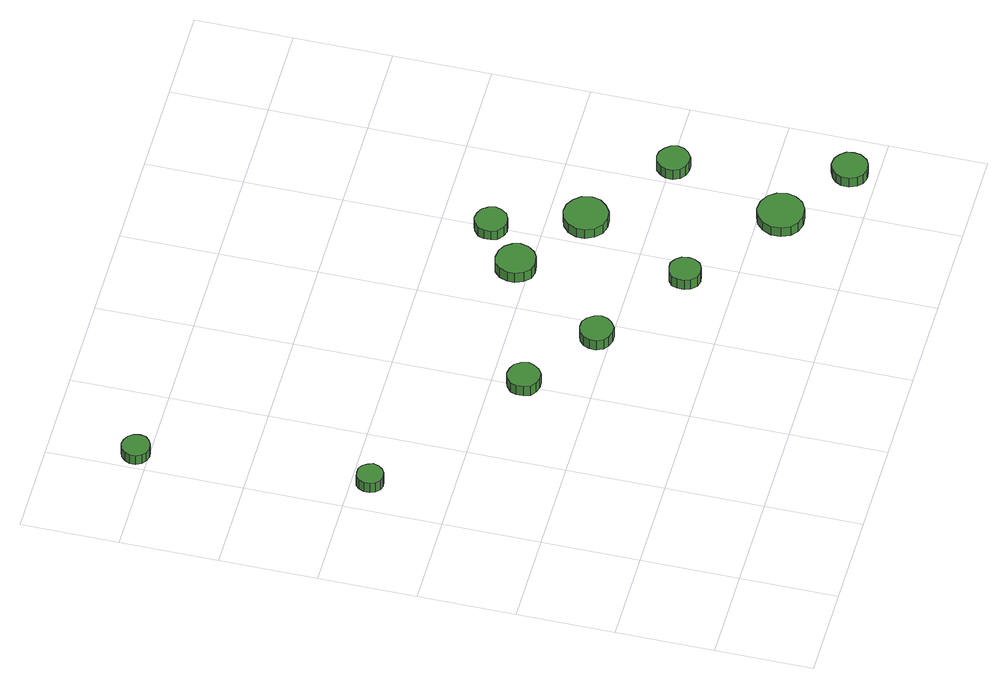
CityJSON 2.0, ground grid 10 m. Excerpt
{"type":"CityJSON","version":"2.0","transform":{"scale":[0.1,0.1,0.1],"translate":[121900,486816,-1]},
"CityObjects":{
"tree1":{"type":"SolitaryVegetationObject","attributes":{"function":"something"},"geometry":[{"type":"MultiSurface","lod":"1","boundaries":[[[0,1,2,3,4,5,6,7,8,9,10,11,12,13,14]],[[15,16,17,18,19,20,21,22,23,24,25,26,27,28,29]],[[0,29,28,1]],[[1,28,27,2]],[[2,27,26,3]],[[3,26,25,4]],[[4,25,24,5]],[[5,24,23,6]],[[6,23,22,7]],[[7,22,21,8]],[[8,21,20,9]],[[9,20,19,10]],[[10,19,18,11]],[[11,18,17,12]],[[12,17,16,13]],[[13,16,15,14]],[[14,15,29,0]]]}]},
"tree2":{"type":"SolitaryVegetationObject","attributes":{"function":"something"},"geometry":[{"type":"MultiSurface","lod":"1","boundaries":[[[30,31,32,33,34,35,36,37,38,39,40,41,42,43,44]],[[45,46,47,48,49,50,51,52,53,54,55,56,57,58,59]],[[30,59,58,31]],[[31,58,57,32]],[[32,57,56,33]],[[33,56,55,34]],[[34,55,54,35]],[[35,54,53,36]],[[36,53,52,37]],[[37,52,51,38]],[[38,51,50,39]],[[39,50,49,40]],[[40,49,48,41]],[[41,48,47,42]],[[42,47,46,43]],[[43,46,45,44]],[[44,45,59,30]]]}]},
"tree3":{"type":"SolitaryVegetationObject","attributes":{"function":"something"},"geometry":[{"type":"MultiSurface","lod":"1","boundaries":[[[60,61,62,63,64,65,66,67,68,69,70,71,72,73,74]],[[75,76,77,78,79,80,81,82,83,84,85,86,87,88,89]],[[60,89,88,61]],[[61,88,87,62]],[[62,87,86,63]],[[63,86,85,64]],[[64,85,84,65]],[[65,84,83,66]],[[66,83,82,67]],[[67,82,81,68]],[[68,81,80,69]],[[69,80,79,70]],[[70,79,78,71]],[[71,78,77,72]],[[72,77,76,73]],[[73,76,75,74]],[[74,75,89,60]]]}]},
"tree4":{"type":"SolitaryVegetationObject","attributes":{"function":"something"},"geometry":[{"type":"MultiSurface","lod":"1","boundaries":[[[90,91,92,93,94,95,96,97,98,99,100,101,102,103,104]],[[105,106,107,108,109,110,111,112,113,114,115,116,117,118,119]],[[90,119,118,91]],[[91,118,117,92]],[[92,117,116,93]],[[93,116,115,94]],[[94,115,114,95]],[[95,114,113,96]],[[96,113,112,97]],[[97,112,111,98]],[[98,111,110,99]],[[99,110,109,100]],[[100,109,108,101]],[[101,108,107,102]],[[102,107,106,103]],[[103,106,105,104]],[[104,105,119,90]]]}]},
"tree5":{"type":"SolitaryVegetationObject","attributes":{"function":"something"},"geometry":[{"type":"MultiSurface","lod":"1","boundaries":[[[120,121,122,123,124,125,126,127,128,129,130,131,132,133,134]],[[135,136,137,138,139,140,141,142,143,144,145,146,147,148,149]],[[120,149,148,121]],[[121,148,147,122]],[[122,147,146,123]],[[123,146,145,124]],[[124,145,144,125]],[[125,144,143,126]],[[126,143,142,127]],[[127,142,141,128]],[[128,141,140,129]],[[129,140,139,130]],[[130,139,138,131]],[[131,138,137,132]],[[132,137,136,133]],[[133,136,135,134]],[[134,135,149,120]]]}]},
"tree6":{"type":"SolitaryVegetationObject","attributes":{"function":"something"},"geometry":[{"type":"MultiSurface","lod":"1","boundaries":[[[150,151,152,153,154,155,156,157,158,159,160,161,162,163,164]],[[165,166,167,168,169,170,171,172,173,174,175,176,177,178,179]],[[150,179,178,151]],[[151,178,177,152]],[[152,177,176,153]],[[153,176,175,154]],[[154,175,174,155]],[[155,174,173,156]],[[156,173,172,157]],[[157,172,171,158]],[[158,171,170,159]],[[159,170,169,160]],[[160,169,168,161]],[[161,168,167,162]],[[162,167,166,163]],[[163,166,165,164]],[[164,165,179,150]]]}]},
"tree7":{"type":"SolitaryVegetationObject","attributes":{"function":"something"},"geometry":[{"type":"MultiSurface","lod":"1","boundaries":[[[180,181,182,183,184,185,186,187,188,189,190,191,192,193,194]],[[195,196,197,198,199,200,201,202,203,204,205,206,207,208,209]],[[180,209,208,181]],[[181,208,207,182]],[[182,207,206,183]],[[183,206,205,184]],[[184,205,204,185]],[[185,204,203,186]],[[186,203,202,187]],[[187,202,201,188]],[[188,201,200,189]],[[189,200,199,190]],[[190,199,198,191]],[[191,198,197,192]],[[192,197,196,193]],[[193,196,195,194]],[[194,195,209,180]]]}]},
"tree8":{"type":"SolitaryVegetationObject","attributes":{"function":"something"},"geometry":[{"type":"MultiSurface","lod":"1","boundaries":[[[210,211,212,213,214,215,216,217,218,219,220,221,222,223,224]],[[225,226,227,228,229,230,231,232,233,234,235,236,237,238,239]],[[210,239,238,211]],[[211,238,237,212]],[[212,237,236,213]],[[213,236,235,214]],[[214,235,234,215]],[[215,234,233,216]],[[216,233,232,217]],[[217,232,231,218]],[[218,231,230,219]],[[219,230,229,220]],[[220,229,228,221]],[[221,228,227,222]],[[222,227,226,223]],[[223,226,225,224]],[[224,225,239,210]]]}]},
"tree9":{"type":"SolitaryVegetationObject","attributes":{"function":"something"},"geometry":[{"type":"MultiSurface","lod":"1","boundaries":[[[240,241,242,243,244,245,246,247,248,249,250,251,252,253,254]],[[255,256,257,258,259,260,261,262,263,264,265,266,267,268,269]],[[240,269,268,241]],[[241,268,267,242]],[[242,267,266,243]],[[243,266,265,244]],[[244,265,264,245]],[[245,264,263,246]],[[246,263,262,247]],[[247,262,261,248]],[[248,261,260,249]],[[249,260,259,250]],[[250,259,258,251]],[[251,258,257,252]],[[252,257,256,253]],[[253,256,255,254]],[[254,255,269,240]]]}]},
"tree10":{"type":"SolitaryVegetationObject","attributes":{"function":"something"},"geometry":[{"type":"MultiSurface","lod":"1","boundaries":[[[270,271,272,273,274,275,276,277,278,279,280,281,282,283,284]],[[285,286,287,288,289,290,291,292,293,294,295,296,297,298,299]],[[270,299,298,271]],[[271,298,297,272]],[[272,297,296,273]],[[273,296,295,274]],[[274,295,294,275]],[[275,294,293,276]],[[276,293,292,277]],[[277,292,291,278]],[[278,291,290,279]],[[279,290,289,280]],[[280,289,288,281]],[[281,288,287,282]],[[282,287,286,283]],[[283,286,285,284]],[[284,285,299,270]]]}]},
"tree11":{"type":"SolitaryVegetationObject","attributes":{"function":"something"},"geometry":[{"type":"MultiSurface","lod":"1","boundaries":[[[300,301,302,303,304,305,306,307,308,309,310,311,312,313,314]],[[315,316,317,318,319,320,321,322,323,324,325,326,327,328,329]],[[300,329,328,301]],[[301,328,327,302]],[[302,327,326,303]],[[303,326,325,304]],[[304,325,324,305]],[[305,324,323,306]],[[306,323,322,307]],[[307,322,321,308]],[[308,321,320,309]],[[309,320,319,310]],[[310,319,318,311]],[[311,318,317,312]],[[312,317,316,313]],[[313,316,315,314]],[[314,315,329,300]]]}]}
},
"vertices":[
[52,382,20],[50,387,20],[47,392,20],[42,395,20],[36,395,20],[31,394,20],[27,390,20],[25,385,20],[25,379,20],[27,374,20],[31,370,20],[36,368,20],[42,369,20],[47,372,20],[50,376,20],[50,376,7],[47,372,7],[42,369,7],[36,368,7],[31,370,7],[27,374,7],[25,379,7],[25,385,7],[27,390,7],[31,394,7],[36,395,7],[42,395,7],[47,392,7],[50,387,7],[52,382,7],
[35,613,19],[34,619,19],[30,624,19],[25,627,19],[19,628,19],[13,626,19],[9,622,19],[6,616,19],[6,610,19],[9,605,19],[13,601,19],[19,599,19],[25,600,19],[30,603,19],[34,607,19],[34,607,7],[30,603,7],[25,600,7],[19,599,7],[13,601,7],[9,605,7],[6,610,7],[6,616,7],[9,622,7],[13,626,7],[19,628,7],[25,627,7],[30,624,7],[34,619,7],[35,613,7],
[221,268,20],[219,275,20],[215,281,20],[209,284,20],[202,285,20],[196,283,20],[190,278,20],[188,272,20],[188,265,20],[190,258,20],[196,254,20],[202,252,20],[209,252,20],[215,256,20],[219,262,20],[219,262,7],[215,256,7],[209,252,7],[202,252,7],[196,254,7],[190,258,7],[188,265,7],[188,272,7],[190,278,7],[196,283,7],[202,285,7],[209,284,7],[215,281,7],[219,275,7],[221,268,7],
[299,214,20],[297,221,20],[293,227,20],[287,231,20],[280,231,20],[273,229,20],[268,224,20],[265,218,20],[265,211,20],[268,204,20],[273,200,20],[280,198,20],[287,198,20],[293,202,20],[297,207,20],[297,207,7],[293,202,7],[287,198,7],[280,198,7],[273,200,7],[268,204,7],[265,211,7],[265,218,7],[268,224,7],[273,229,7],[280,231,7],[287,231,7],[293,227,7],[297,221,7],[299,214,7],
[396,150,20],[395,157,20],[391,162,20],[385,166,20],[379,166,20],[372,164,20],[367,160,20],[365,154,20],[365,147,20],[367,141,20],[372,136,20],[379,134,20],[385,135,20],[391,138,20],[395,144,20],[395,144,7],[391,138,7],[385,135,7],[379,134,7],[372,136,7],[367,141,7],[365,147,7],[365,154,7],[367,160,7],[372,164,7],[379,166,7],[385,166,7],[391,162,7],[395,157,7],[396,150,7],
[374,314,20],[372,322,20],[367,329,20],[360,333,20],[351,334,20],[343,332,20],[337,326,20],[334,318,20],[334,310,20],[337,302,20],[343,296,20],[351,294,20],[360,295,20],[367,299,20],[372,306,20],[372,306,7],[367,299,7],[360,295,7],[351,294,7],[343,296,7],[337,302,7],[334,310,7],[334,318,7],[337,326,7],[343,332,7],[351,334,7],[360,333,7],[367,329,7],[372,322,7],[374,314,7],
[504,78,19],[502,88,19],[496,96,19],[487,101,19],[477,102,19],[468,99,19],[461,92,19],[457,83,19],[457,73,19],[461,64,19],[468,58,19],[477,55,19],[487,56,19],[496,61,19],[502,69,19],[502,69,7],[496,61,7],[487,56,7],[477,55,7],[468,58,7],[461,64,7],[457,73,7],[457,83,7],[461,92,7],[468,99,7],[477,102,7],[487,101,7],[496,96,7],[502,88,7],[504,78,7],
[417,350,19],[415,357,19],[411,363,19],[405,366,19],[398,367,19],[392,365,19],[386,360,19],[384,354,19],[384,347,19],[386,341,19],[392,336,19],[398,334,19],[405,335,19],[411,338,19],[415,344,19],[415,344,7],[411,338,7],[405,335,7],[398,334,7],[392,336,7],[386,341,7],[384,347,7],[384,354,7],[386,360,7],[392,365,7],[398,367,7],[405,366,7],[411,363,7],[415,357,7],[417,350,7],
[453,262,19],[451,272,19],[445,279,19],[437,284,19],[428,285,19],[419,282,19],[412,276,19],[408,267,19],[408,258,19],[412,249,19],[419,243,19],[428,240,19],[437,241,19],[445,246,19],[451,253,19],[451,253,7],[445,246,7],[437,241,7],[428,240,7],[419,243,7],[412,249,7],[408,258,7],[408,267,7],[412,276,7],[419,282,7],[428,285,7],[437,284,7],[445,279,7],[451,272,7],[453,262,7],
[573,28,19],[572,35,19],[567,41,19],[561,45,19],[553,46,19],[546,43,19],[541,38,19],[538,32,19],[538,24,19],[541,17,19],[546,12,19],[553,10,19],[561,11,19],[567,14,19],[572,21,19],[572,21,7],[567,14,7],[561,11,7],[553,10,7],[546,12,7],[541,17,7],[538,24,7],[538,32,7],[541,38,7],[546,43,7],[553,46,7],[561,45,7],[567,41,7],[572,35,7],[573,28,7],
[539,197,20],[537,204,20],[533,209,20],[527,213,20],[521,214,20],[514,212,20],[509,207,20],[506,201,20],[506,194,20],[509,187,20],[514,183,20],[521,181,20],[527,181,20],[533,185,20],[537,190,20],[537,190,7],[533,185,7],[527,181,7],[521,181,7],[514,183,7],[509,187,7],[506,194,7],[506,201,7],[509,207,7],[514,212,7],[521,214,7],[527,213,7],[533,209,7],[537,204,7],[539,197,7]
]}
